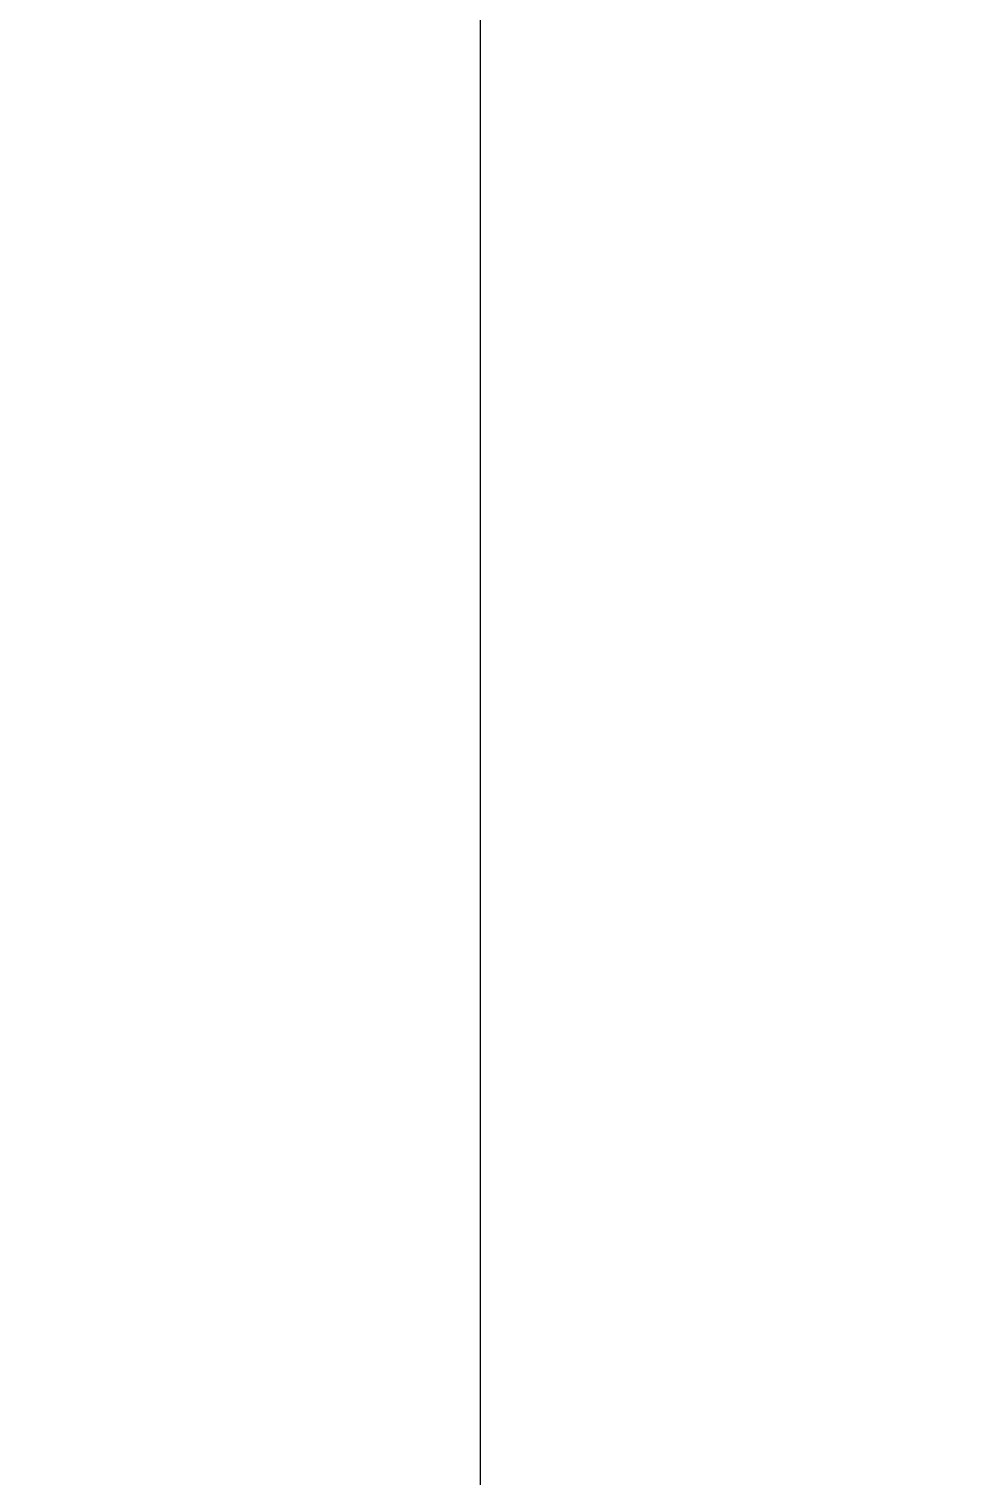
# Model space of a CAD drawing. Header units: millimetres. Extents: x -44713 to 26888, y -13000 to 43000.
# Drawn here: x 4785.4 to 5004.9, y 20045.1 to 20380.5 of the extents above; entities that cross this region are included whole.
import ezdxf

# ---------------------------------------------------------------- set-up
doc = ezdxf.new("R2010")
doc.units = ezdxf.units.MM
doc.header["$MEASUREMENT"] = 0
doc.linetypes.add('1735 X DT-5BR-Grids$0$CENTER2', pattern=[28.575, 19.05, -3.175, 3.175, -3.175])
for name, color, linetype, lineweight in [('05--TEXT-2', 2, 'Continuous', 25), ('07--DIM-2', 2, 'Continuous', 25), ('1735 X DT-5BR-Grids$0$08--SECTREF-LINE', 7, 'Continuous', 25)]:
    doc.layers.add(name, color=color, linetype=linetype, lineweight=lineweight)
doc.styles.add('ISO', font='isocp2.shx', dxfattribs={"width": 0.8})
doc.dimstyles.new('Copy of 1-100_AR LEADER', dxfattribs={"dimtxt": 200, "dimasz": 100, "dimexe": 100, "dimexo": 100, "dimgap": 0, "dimtad": 0, "dimdec": 0, "dimzin": 12, "dimdsep": 46, "dimtxsty": 'ISO', "dimcen": 150, "dimdle": 100, "dimclrd": 8, "dimclre": 9, "dimclrt": 2, "dimadec": 0, "dimazin": 0, "dimtfac": 1, "dimtdec": 0, "dimtmove": 0, "dimatfit": 2, "dimfxl": 1, "dimtvp": 0.75, "dimtolj": 1, "dimtzin": 12, "dimlwd": 9, "dimlwe": 9, "dimarcsym": 0})

# ---------------------------------------------------------------- blocks, each defined once
blk = doc.blocks.new('1735 X DT-5BR-Grids')
at = {"layer": '1735 X DT-5BR-Grids$0$08--SECTREF-LINE', "color": 4, "linetype": '1735 X DT-5BR-Grids$0$CENTER2', "ltscale": 100}
blk.add_lwpolyline([(4890, 30100.509), (4890, 1688.388)], dxfattribs=at)

msp = doc.modelspace()

# ---------------------------------------------------------------- block references
at = {"layer": '07--DIM-2'}
msp.add_blockref('1735 X DT-5BR-Grids', (0, 0), dxfattribs=at)

# ---------------------------------------------------------------- leaders
at = {"layer": '05--TEXT-2'}
msp.add_leader([(5570.94, 20154.72), (4640.63, 22094.69), (-3001.44, 22094.69)], dimstyle='Copy of 1-100_AR LEADER', dxfattribs=at)

doc.saveas('drawing.dxf')
